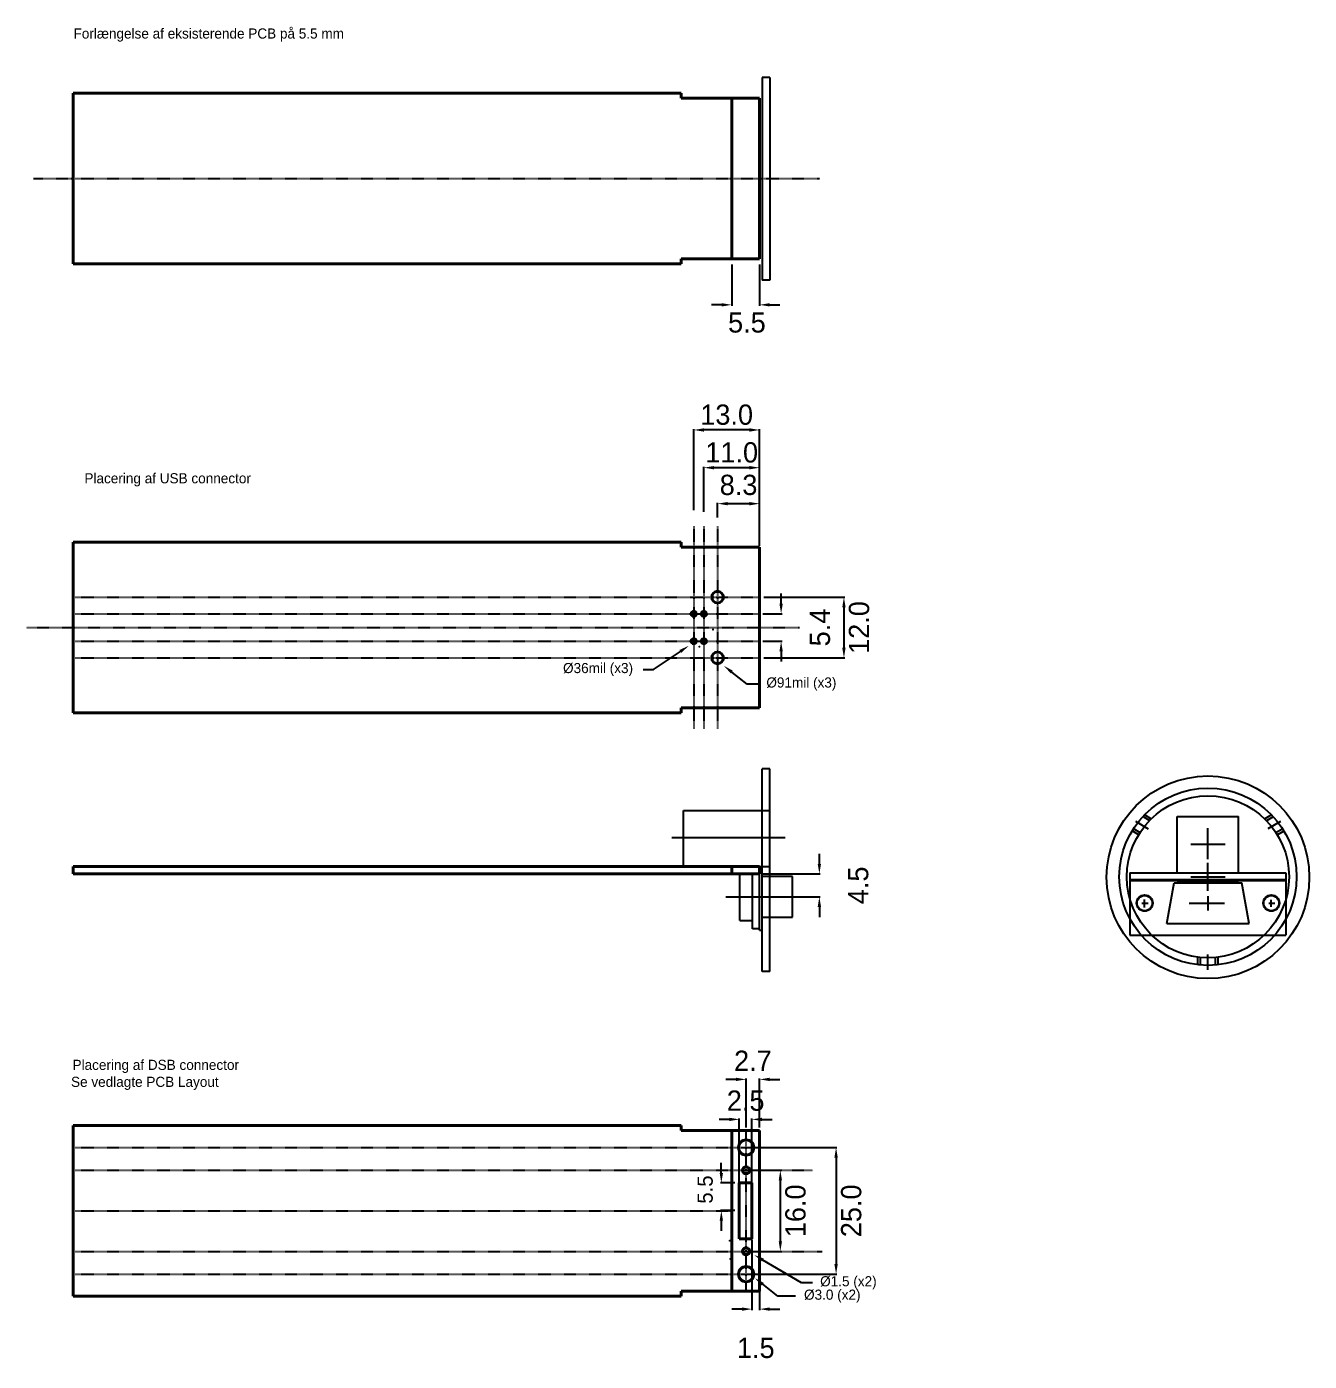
# Model space of a CAD drawing. Header units: millimetres. Extents: x 150 to 813, y 263 to 637.
# Drawn here: x 150.3 to 403.5, y 373.5 to 637 of the extents above; entities that cross this region are included whole.
import ezdxf

# ---------------------------------------------------------------- set-up
doc = ezdxf.new("R2010")
doc.units = ezdxf.units.MM
doc.linetypes.add('HIDDEN', pattern=[0.375, 0.25, -0.125])
for name, color, linetype in [('DIM', 7, 'Continuous'), ('DSUB', 40, 'Continuous'), ('HIDDEN', 40, 'HIDDEN'), ('Mekanik', 4, 'Continuous'), ('PCB_Hjælpe', 6, 'Continuous'), ('USB', 1, 'Continuous')]:
    doc.layers.add(name, color=color, linetype=linetype)
doc.layers.add('PCB', color=3, linetype='Continuous', lineweight=40)
doc.dimstyles.new('DK-audio', dxfattribs={"dimtxt": 4, "dimasz": 2, "dimexe": 0.18, "dimexo": 0.0625, "dimgap": 1, "dimtad": 2, "dimdec": 1, "dimzin": 0, "dimdsep": 46, "dimtxsty": 'Standard', "dimcen": 5, "dimadec": 1, "dimazin": 0, "dimtfac": 1, "dimtdec": 1, "dimtofl": 0, "dimtmove": 2, "dimatfit": 3, "dimfxl": 0, "dimtolj": 1, "dimtzin": 0, "dimarcsym": 0})
doc.dimstyles.get("Standard").update_dxf_attribs({"dimtxt": 0.18, "dimasz": 0.18, "dimexe": 0.18, "dimexo": 0.0625, "dimgap": 0.09, "dimtad": 0, "dimtih": 1, "dimtoh": 1, "dimdec": 4, "dimzin": 0, "dimdsep": 46, "dimtxsty": 'Standard', "dimcen": 0.09, "dimadec": 0, "dimazin": 0, "dimtfac": 1, "dimtdec": 4, "dimtofl": 0, "dimtmove": 0, "dimatfit": 3, "dimfxl": 0, "dimtolj": 1, "dimtzin": 0, "dimarcsym": 0})

# ---------------------------------------------------------------- blocks, each defined once
blk = doc.blocks.new('*D36')
at = {"layer": 'DEFPOINTS', "color": 0, "ltscale": 0.1}
for p in [(291, 421.3), (291, 408.75), (293.5, 408.75)]:
    blk.add_point(p, dxfattribs=at)
at = {"layer": 'DIM', "color": 0, "lineweight": -2, "ltscale": 0.1}
for p, q in [((289, 421.3), (287, 421.3)), ((291, 408.81), (291, 421.48)), ((293.5, 408.81), (293.5, 421.48)), ((295.5, 421.3), (297.5, 421.3))]:
    blk.add_line(p, q, dxfattribs=at)
at = {"layer": 'DIM', "color": 0, "ltscale": 0.1}
for points in [[(289, 421.63), (289, 420.97), (291, 421.3)], [(295.5, 421.63), (295.5, 420.97), (293.5, 421.3)]]:
    blk.add_solid(points, dxfattribs=at)
at = {"layer": 'DIM', "color": 0, "ltscale": 0.1, "insert": (292.25, 424.98), "char_height": 4, "attachment_point": 5}
blk.add_mtext('\\A1;2.5', dxfattribs=at)
blk = doc.blocks.new('*D37')
at = {"layer": 'DEFPOINTS', "color": 0, "ltscale": 0.1}
for p in [(293.5, 397.65), (295, 397.65), (295, 383.85)]:
    blk.add_point(p, dxfattribs=at)
at = {"layer": 'DIM', "color": 0, "lineweight": -2, "ltscale": 0.1}
for p, q in [((293.5, 397.59), (293.5, 383.67)), ((295, 397.59), (295, 383.67)), ((291.5, 383.85), (289.5, 383.85)), ((297, 383.85), (299, 383.85))]:
    blk.add_line(p, q, dxfattribs=at)
at = {"layer": 'DIM', "color": 0, "ltscale": 0.1}
for points in [[(291.5, 384.18), (291.5, 383.52), (293.5, 383.85)], [(297, 384.18), (297, 383.52), (295, 383.85)]]:
    blk.add_solid(points, dxfattribs=at)
at = {"layer": 'DIM', "color": 0, "ltscale": 0.1, "insert": (294.25, 376.17), "char_height": 4, "attachment_point": 5}
blk.add_mtext('\\A1;1.5', dxfattribs=at)
blk = doc.blocks.new('*D38')
at = {"layer": 'DEFPOINTS', "color": 0, "ltscale": 0.1}
for p in [(287.45, 408.75), (290.15, 408.75), (290.15, 403.3)]:
    blk.add_point(p, dxfattribs=at)
at = {"layer": 'DIM', "color": 0, "lineweight": -2, "ltscale": 0.1}
for p, q in [((287.45, 410.75), (287.45, 412.75)), ((290.09, 408.75), (287.27, 408.75)), ((290.09, 403.3), (287.27, 403.3)), ((287.45, 401.3), (287.45, 399.3))]:
    blk.add_line(p, q, dxfattribs=at)
at = {"layer": 'DIM', "color": 0, "ltscale": 0.1}
for points in [[(287.12, 410.75), (287.78, 410.75), (287.45, 408.75)], [(287.12, 401.3), (287.78, 401.3), (287.45, 403.3)]]:
    blk.add_solid(points, dxfattribs=at)
at = {"layer": 'DIM', "color": 0, "ltscale": 0.1, "insert": (284.27, 407.45), "char_height": 3, "attachment_point": 5, "rotation": 90}
blk.add_mtext('\\A1;5.5', dxfattribs=at)
blk = doc.blocks.new('*D39')
at = {"layer": 'DEFPOINTS', "color": 0, "ltscale": 0.1}
for p in [(295, 429.2), (292.35, 419.65), (295, 419.65)]:
    blk.add_point(p, dxfattribs=at)
at = {"layer": 'DIM', "color": 0, "lineweight": -2, "ltscale": 0.1}
for p, q in [((290.35, 429.2), (288.35, 429.2)), ((292.35, 419.71), (292.35, 429.38)), ((295, 419.71), (295, 429.38)), ((297, 429.2), (299, 429.2))]:
    blk.add_line(p, q, dxfattribs=at)
at = {"layer": 'DIM', "color": 0, "ltscale": 0.1}
for points in [[(290.35, 429.53), (290.35, 428.87), (292.35, 429.2)], [(297, 429.53), (297, 428.87), (295, 429.2)]]:
    blk.add_solid(points, dxfattribs=at)
at = {"layer": 'DIM', "color": 0, "ltscale": 0.1, "insert": (293.68, 432.88), "char_height": 4, "attachment_point": 5}
blk.add_mtext('\\A1;2.7', dxfattribs=at)
blk = doc.blocks.new('*D40')
at = {"layer": 'DEFPOINTS', "color": 0, "ltscale": 0.1}
for p in [(293.65, 415.75), (293.65, 390.75), (310.1, 390.75)]:
    blk.add_point(p, dxfattribs=at)
at = {"layer": 'DIM', "color": 0, "lineweight": -2, "ltscale": 0.1}
for p, q in [((293.71, 415.75), (310.28, 415.75)), ((310.1, 413.75), (310.1, 392.75)), ((293.71, 390.75), (310.28, 390.75))]:
    blk.add_line(p, q, dxfattribs=at)
at = {"layer": 'DIM', "color": 0, "ltscale": 0.1}
for points in [[(309.77, 413.75), (310.43, 413.75), (310.1, 415.75)], [(309.77, 392.75), (310.43, 392.75), (310.1, 390.75)]]:
    blk.add_solid(points, dxfattribs=at)
at = {"layer": 'DIM', "color": 0, "ltscale": 0.1, "insert": (313.1, 403.25), "char_height": 4, "attachment_point": 5, "rotation": 90}
blk.add_mtext('\\A1;25.0', dxfattribs=at)
blk = doc.blocks.new('*D41')
at = {"layer": 'DEFPOINTS', "color": 0, "ltscale": 0.1}
for p in [(293.05, 411.25), (299.1, 411.25), (293.05, 395.25)]:
    blk.add_point(p, dxfattribs=at)
at = {"layer": 'DIM', "color": 0, "lineweight": -2, "ltscale": 0.1}
for p, q in [((293.11, 411.25), (299.28, 411.25)), ((299.1, 397.25), (299.1, 409.25)), ((293.11, 395.25), (299.28, 395.25))]:
    blk.add_line(p, q, dxfattribs=at)
at = {"layer": 'DIM', "color": 0, "ltscale": 0.1}
for points in [[(298.77, 409.25), (299.43, 409.25), (299.1, 411.25)], [(298.77, 397.25), (299.43, 397.25), (299.1, 395.25)]]:
    blk.add_solid(points, dxfattribs=at)
at = {"layer": 'DIM', "color": 0, "ltscale": 0.1, "insert": (302.1, 403.25), "char_height": 4, "attachment_point": 5, "rotation": 90}
blk.add_mtext('\\A1;16.0', dxfattribs=at)
blk = doc.blocks.new('*D42')
at = {"layer": 'DEFPOINTS', "color": 0, "ltscale": 0.1}
for p in [(295.4, 469.75), (306.8, 469.75), (295.4, 465.25)]:
    blk.add_point(p, dxfattribs=at)
at = {"layer": 'DIM', "color": 0, "lineweight": -2, "ltscale": 0.1}
for p, q in [((306.8, 471.75), (306.8, 473.75)), ((295.46, 469.75), (306.98, 469.75)), ((295.46, 465.25), (306.98, 465.25)), ((306.8, 463.25), (306.8, 461.25))]:
    blk.add_line(p, q, dxfattribs=at)
at = {"layer": 'DIM', "color": 0, "ltscale": 0.1}
for points in [[(306.47, 471.75), (307.13, 471.75), (306.8, 469.75)], [(306.47, 463.25), (307.13, 463.25), (306.8, 465.25)]]:
    blk.add_solid(points, dxfattribs=at)
at = {"layer": 'DIM', "color": 0, "ltscale": 0.1, "insert": (314.48, 467.5), "char_height": 4, "attachment_point": 5, "rotation": 90}
blk.add_mtext('\\A1;4.5', dxfattribs=at)
blk = doc.blocks.new('*D43')
at = {"layer": 'DEFPOINTS', "color": 0, "ltscale": 0.1}
for p in [(289.5, 590.15), (295, 590.15), (295, 582.1)]:
    blk.add_point(p, dxfattribs=at)
at = {"layer": 'DIM', "color": 0, "lineweight": -2, "ltscale": 0.1}
for p, q in [((289.5, 590.09), (289.5, 581.92)), ((295, 590.09), (295, 581.92)), ((287.5, 582.1), (285.5, 582.1)), ((297, 582.1), (299, 582.1))]:
    blk.add_line(p, q, dxfattribs=at)
at = {"layer": 'DIM', "color": 0, "ltscale": 0.1}
for points in [[(287.5, 582.43), (287.5, 581.77), (289.5, 582.1)], [(297, 582.43), (297, 581.77), (295, 582.1)]]:
    blk.add_solid(points, dxfattribs=at)
at = {"layer": 'DIM', "color": 0, "ltscale": 0.1, "insert": (292.5, 578.6), "char_height": 4, "attachment_point": 5}
blk.add_mtext('\\A1;5.5', dxfattribs=at)
blk = doc.blocks.new('*D122')
at = {"layer": 'DEFPOINTS', "color": 0, "ltscale": 0.1}
for p in [(286.7, 542.85), (286.7, 540.05), (295, 534.45)]:
    blk.add_point(p, dxfattribs=at)
at = {"layer": 'DIM', "color": 0, "lineweight": -2, "ltscale": 0.1}
for p, q in [((286.7, 540.11), (286.7, 543.03)), ((293, 542.85), (288.7, 542.85)), ((295, 534.51), (295, 543.03))]:
    blk.add_line(p, q, dxfattribs=at)
at = {"layer": 'DIM', "color": 0, "ltscale": 0.1}
for points in [[(288.7, 543.18), (288.7, 542.52), (286.7, 542.85)], [(293, 543.18), (293, 542.52), (295, 542.85)]]:
    blk.add_solid(points, dxfattribs=at)
at = {"layer": 'DIM', "color": 0, "ltscale": 0.1, "insert": (290.85, 546.53), "char_height": 4, "attachment_point": 5}
blk.add_mtext('\\A1;8.3', dxfattribs=at)
blk = doc.blocks.new('*D123')
at = {"layer": 'DEFPOINTS', "color": 0, "ltscale": 0.1}
for p in [(284, 549.95), (284, 541.15), (295, 537.3)]:
    blk.add_point(p, dxfattribs=at)
at = {"layer": 'DIM', "color": 0, "lineweight": -2, "ltscale": 0.1}
for p, q in [((284, 541.21), (284, 550.13)), ((293, 549.95), (286, 549.95)), ((295, 537.36), (295, 550.13))]:
    blk.add_line(p, q, dxfattribs=at)
at = {"layer": 'DIM', "color": 0, "ltscale": 0.1}
for points in [[(286, 550.28), (286, 549.62), (284, 549.95)], [(293, 550.28), (293, 549.62), (295, 549.95)]]:
    blk.add_solid(points, dxfattribs=at)
at = {"layer": 'DIM', "color": 0, "ltscale": 0.1, "insert": (289.5, 552.95), "char_height": 4, "attachment_point": 5}
blk.add_mtext('\\A1;11.0', dxfattribs=at)
blk = doc.blocks.new('*D124')
at = {"layer": 'DEFPOINTS', "color": 0, "ltscale": 0.1}
for p in [(282, 557.4), (282, 541.5), (295, 536.7)]:
    blk.add_point(p, dxfattribs=at)
at = {"layer": 'DIM', "color": 0, "lineweight": -2, "ltscale": 0.1}
for p, q in [((282, 541.56), (282, 557.58)), ((293, 557.4), (284, 557.4)), ((295, 536.76), (295, 557.58))]:
    blk.add_line(p, q, dxfattribs=at)
at = {"layer": 'DIM', "color": 0, "ltscale": 0.1}
for points in [[(284, 557.73), (284, 557.07), (282, 557.4)], [(293, 557.73), (293, 557.07), (295, 557.4)]]:
    blk.add_solid(points, dxfattribs=at)
at = {"layer": 'DIM', "color": 0, "ltscale": 0.1, "insert": (288.5, 560.4), "char_height": 4, "attachment_point": 5}
blk.add_mtext('\\A1;13.0', dxfattribs=at)
blk = doc.blocks.new('*D125')
at = {"layer": 'DEFPOINTS', "color": 0, "ltscale": 0.1}
for p in [(295.6, 521.1), (295.6, 515.7), (299.25, 515.7)]:
    blk.add_point(p, dxfattribs=at)
at = {"layer": 'DIM', "color": 0, "lineweight": -2, "ltscale": 0.1}
for p, q in [((299.25, 523.1), (299.25, 525.1)), ((295.66, 521.1), (299.43, 521.1)), ((295.66, 515.7), (299.43, 515.7)), ((299.25, 513.7), (299.25, 511.7))]:
    blk.add_line(p, q, dxfattribs=at)
at = {"layer": 'DIM', "color": 0, "ltscale": 0.1}
for points in [[(298.92, 523.1), (299.58, 523.1), (299.25, 521.1)], [(298.92, 513.7), (299.58, 513.7), (299.25, 515.7)]]:
    blk.add_solid(points, dxfattribs=at)
at = {"layer": 'DIM', "color": 0, "ltscale": 0.1, "insert": (306.93, 518.4), "char_height": 4, "attachment_point": 5, "rotation": 90}
blk.add_mtext('\\A1;5.4', dxfattribs=at)
blk = doc.blocks.new('*D126')
at = {"layer": 'DEFPOINTS', "color": 0, "ltscale": 0.1}
for p in [(295.75, 524.4), (295.75, 512.4), (311.65, 512.4)]:
    blk.add_point(p, dxfattribs=at)
at = {"layer": 'DIM', "color": 0, "lineweight": -2, "ltscale": 0.1}
for p, q in [((295.81, 524.4), (311.83, 524.4)), ((311.65, 522.4), (311.65, 514.4)), ((295.81, 512.4), (311.83, 512.4))]:
    blk.add_line(p, q, dxfattribs=at)
at = {"layer": 'DIM', "color": 0, "ltscale": 0.1}
for points in [[(311.32, 522.4), (311.98, 522.4), (311.65, 524.4)], [(311.32, 514.4), (311.98, 514.4), (311.65, 512.4)]]:
    blk.add_solid(points, dxfattribs=at)
at = {"layer": 'DIM', "color": 0, "ltscale": 0.1, "insert": (314.65, 518.4), "char_height": 4, "attachment_point": 5, "rotation": 90}
blk.add_mtext('\\A1;12.0', dxfattribs=at)
blk = doc.blocks.new('*D130')
at = {"layer": 'DEFPOINTS', "color": 0, "ltscale": 0.1}
for p in [(278.35, 518.41), (287.95, 510.85)]:
    blk.add_point(p, dxfattribs=at)
at = {"layer": 'DIM', "color": 0, "lineweight": -2, "ltscale": 0.1}
for p, q in [((283.06, 514.63), (283.24, 514.63)), ((283.15, 514.54), (283.15, 514.72)), ((292.52, 507.25), (289.52, 509.61)), ((294.66, 507.25), (292.52, 507.25))]:
    blk.add_line(p, q, dxfattribs=at)
at = {"layer": 'DIM', "color": 0, "ltscale": 0.1}
blk.add_solid([(289.73, 509.87), (289.31, 509.35), (287.95, 510.85)], dxfattribs=at)
at = {"layer": 'DIM', "color": 0, "ltscale": 0.1, "insert": (303.25, 507.25), "char_height": 2, "attachment_point": 5}
blk.add_mtext('\\A1;Ø91mil (x3)', dxfattribs=at)
blk = doc.blocks.new('*D136')
at = {"layer": 'DEFPOINTS', "color": 0, "ltscale": 0.1}
for p in [(290.62, 521.26), (281.02, 514.8)]:
    blk.add_point(p, dxfattribs=at)
at = {"layer": 'DIM', "color": 0, "lineweight": -2, "ltscale": 0.1}
for p, q in [((285.73, 518.03), (285.91, 518.03)), ((285.82, 517.94), (285.82, 518.12)), ((274.04, 510.1), (279.36, 513.68)), ((272.04, 510.1), (274.04, 510.1))]:
    blk.add_line(p, q, dxfattribs=at)
at = {"layer": 'DIM', "color": 0, "ltscale": 0.1}
blk.add_solid([(279.18, 513.96), (279.55, 513.41), (281.02, 514.8)], dxfattribs=at)
at = {"layer": 'DIM', "color": 0, "ltscale": 0.1, "insert": (263.12, 510.1), "char_height": 2, "attachment_point": 5}
blk.add_mtext('\\A1;Ø36mil (x3)', dxfattribs=at)
blk = doc.blocks.new('*D138')
at = {"layer": 'DEFPOINTS', "color": 0, "ltscale": 0.1}
for p in [(284.45, 397.56), (294.05, 390)]:
    blk.add_point(p, dxfattribs=at)
at = {"layer": 'DIM', "color": 0, "lineweight": -2, "ltscale": 0.1}
for p, q in [((289.16, 393.78), (289.34, 393.78)), ((289.25, 393.69), (289.25, 393.87)), ((298.62, 386.4), (295.62, 388.76)), ((302.09, 386.4), (298.62, 386.4))]:
    blk.add_line(p, q, dxfattribs=at)
at = {"layer": 'DIM', "color": 0, "ltscale": 0.1}
blk.add_solid([(295.83, 389.02), (295.41, 388.5), (294.05, 390)], dxfattribs=at)
at = {"layer": 'DIM', "color": 0, "ltscale": 0.1, "insert": (309.35, 386.4), "char_height": 2, "attachment_point": 5}
blk.add_mtext('\\A1;Ø3.0 (x2)', dxfattribs=at)
blk = doc.blocks.new('*D140')
at = {"layer": 'DEFPOINTS', "color": 0, "ltscale": 0.1}
for p in [(284.35, 400.21), (293.95, 394.55)]:
    blk.add_point(p, dxfattribs=at)
at = {"layer": 'DIM', "color": 0, "lineweight": -2, "ltscale": 0.1}
for p, q in [((289.06, 397.38), (289.24, 397.38)), ((289.15, 397.29), (289.15, 397.47)), ((303.27, 389.05), (295.67, 393.53)), ((305.44, 389.05), (303.27, 389.05))]:
    blk.add_line(p, q, dxfattribs=at)
at = {"layer": 'DIM', "color": 0, "ltscale": 0.1}
blk.add_solid([(295.84, 393.82), (295.5, 393.25), (293.95, 394.55)], dxfattribs=at)
at = {"layer": 'DIM', "color": 0, "ltscale": 0.1, "insert": (312.53, 389.05), "char_height": 2, "attachment_point": 5}
blk.add_mtext('\\A1;Ø1.5 (x2)', dxfattribs=at)

msp = doc.modelspace()

# ---------------------------------------------------------------- linework, layer by layer
at = {"layer": 'DSUB', "ltscale": 0.1}
for p, q in [((291.1, 460.55), (291.1, 469.75)), ((293.6, 458.95), (293.6, 469.75)), ((295, 458.65), (295, 471.25)), ((295, 471.25), (295.5, 471.25)), ((295.5, 458.65), (295.5, 471.25)), ((301.5, 469.25), (295.5, 469.25)), ((301.5, 461.25), (301.5, 469.25)), ((368.1, 470), (398.9, 470)), ((368.1, 470), (368.1, 457.7)), ((398.9, 470), (398.9, 457.7)), ((375.35, 460), (376.8, 468)), ((376.8, 468), (390.2, 468)), ((391.65, 460), (390.2, 468)), ((379.8, 464), (386.75, 464)), ((383.5, 465.35), (383.5, 462.55)), ((295.5, 461.25), (301.5, 461.25)), ((291.1, 460.55), (293.6, 460.55)), ((295, 458.95), (293.6, 458.95)), ((295, 458.65), (295.5, 458.65)), ((375.4, 460), (391.65, 460)), ((368.1, 457.7), (398.9, 457.7))]:
    msp.add_line(p, q, dxfattribs=at)
for centre in [(371, 464), (396, 464)]:
    msp.add_circle(centre, 1.5, dxfattribs=at)
at = {"layer": 'HIDDEN', "ltscale": 0.1}
for p, q in [((151.7, 607.05), (306.9, 607.05)), ((282, 538.35), (282, 498.35)), ((284, 538.35), (284, 498.35)), ((286.7, 538.35), (286.7, 498.35)), ((159.5, 524.4), (295, 524.4)), ((159.5, 521.1), (295, 521.1)), ((150.35, 518.4), (302.85, 518.4)), ((159.5, 515.7), (295, 515.7)), ((159.5, 512.4), (295, 512.4)), ((292.35, 387.4), (292.35, 419.1)), ((159.5, 415.75), (302.7, 415.75)), ((159.5, 411.25), (305.5, 411.25)), ((159.5, 403.25), (289.5, 403.25)), ((159.5, 395.25), (307.35, 395.25)), ((159.5, 390.75), (302.7, 390.75))]:
    msp.add_line(p, q, dxfattribs=at)
at = {"layer": 'Mekanik', "ltscale": 0.1}
for p, q in [((295.5, 627), (295.5, 587)), ((297, 627), (295.5, 627)), ((297, 627), (297, 587)), ((297, 587), (295.5, 587)), ((295.5, 450.5), (295.5, 490.5)), ((297, 490.5), (295.5, 490.5)), ((297, 450.5), (297, 490.5)), ((369.2, 480.15), (371.68264, 478.68932)), ((370.6975, 481.07459), (371.96928, 480.27924)), ((371.0474, 481.44549), (372.31918, 480.65014)), ((396.01306, 481.39487), (394.72012, 480.63442)), ((396.35274, 481.01459), (395.0598, 480.25413)), ((397.8, 480.1), (395.30308, 478.657)), ((368.6, 478.25), (369.85, 477.5)), ((368.8, 478.7), (370.06435, 477.92606)), ((398.25, 478.65), (396.9, 477.85)), ((398.5, 478.2), (397.2, 477.45)), ((383.5, 466.45), (383.5, 471.95)), ((380.1, 469.2), (386.9, 469.2)), ((370.45, 464), (371.7, 464)), ((371, 463.1), (371, 464.7)), ((395.5, 464), (396.7, 464)), ((396, 463.25), (396, 464.65)), ((381.5, 451.85), (381.5, 453.35)), ((382, 451.75), (382, 453.25)), ((383.5, 450.8), (383.5, 453.85)), ((385, 451.75), (385, 453.25)), ((385.5, 451.85), (385.5, 453.35)), ((297, 450.5), (295.5, 450.5))]:
    msp.add_line(p, q, dxfattribs=at)
for centre, radius in [((383.5, 469.1), 20), ((383.5, 469.2), 17.5), ((383.5, 469.2), 16), ((371, 464), 1.6), ((396, 464), 1.6)]:
    msp.add_circle(centre, radius, dxfattribs=at)
at = {"layer": 'PCB', "ltscale": 0.1}
for p, q in [((159.5, 623.9), (279.5, 623.9)), ((159.5, 590.2), (159.5, 623.9)), ((279.5, 622.9), (279.5, 623.9)), ((279.5, 622.9), (295, 622.9)), ((289.5, 591.2), (289.5, 622.9)), ((295, 591.2), (295, 622.9)), ((159.5, 590.2), (279.5, 590.2)), ((279.5, 590.2), (279.5, 591.2)), ((279.5, 591.2), (295, 591.2)), ((159.5, 535.25), (279.5, 535.25)), ((159.5, 501.55), (159.5, 535.25)), ((279.5, 534.25), (279.5, 535.25)), ((279.5, 534.25), (295, 534.25)), ((295, 502.55), (295, 534.25)), ((159.5, 501.55), (279.5, 501.55)), ((279.5, 502.55), (295, 502.55)), ((279.5, 501.55), (279.5, 502.55)), ((159.5, 471.25), (295, 471.25)), ((159.5, 469.75), (159.5, 471.25)), ((159.5, 469.75), (295, 469.75)), ((289.5, 469.75), (289.5, 471.25)), ((295, 469.75), (295, 471.25)), ((368.1, 468.5), (398.9, 468.5)), ((159.5, 420.1), (279.5, 420.1)), ((159.5, 386.4), (159.5, 420.1)), ((279.5, 419.1), (279.5, 420.1)), ((279.5, 419.1), (295, 419.1)), ((289.5, 387.4), (289.5, 419.1)), ((295, 387.4), (295, 419.1)), ((291, 397.75), (291, 408.75)), ((291, 408.75), (293.5, 408.75)), ((293.5, 397.75), (293.5, 408.75)), ((293.5, 397.75), (291, 397.75)), ((279.5, 387.4), (295, 387.4)), ((279.5, 386.4), (279.5, 387.4)), ((159.5, 386.4), (279.5, 386.4))]:
    msp.add_line(p, q, dxfattribs=at)
for centre, radius in [((286.7, 524.4), 1.15), ((282, 521.1), 0.5), ((284, 521.1), 0.5), ((282, 515.7), 0.5), ((284, 515.7), 0.5), ((286.7, 512.4), 1.15), ((292.35, 415.75), 1.5), ((292.35, 411.25), 0.7), ((292.35, 395.25), 0.7), ((292.35, 390.75), 1.5)]:
    msp.add_circle(centre, radius, dxfattribs=at)
at = {"layer": 'PCB_Hjælpe', "ltscale": 0.1}
for p, q in [((277.65, 476.95), (300.05, 476.95)), ((288.35, 465.25), (302.55, 465.25))]:
    msp.add_line(p, q, dxfattribs=at)
at = {"layer": 'USB', "ltscale": 0.1}
for p, q in [((280, 471.25), (280, 482.25)), ((280, 482.25), (297, 482.25)), ((297, 471.25), (297, 482.25)), ((377.45, 470), (377.45, 481.1)), ((377.45, 481.1), (389.55, 481.1)), ((389.55, 470), (389.55, 481.1)), ((383.5, 472.7), (383.5, 478.8)), ((380.1, 475.65), (386.9, 475.65)), ((280, 471.25), (297, 471.25)), ((377.45, 468.4), (389.55, 468.4))]:
    msp.add_line(p, q, dxfattribs=at)

# ---------------------------------------------------------------- texts
at = {"layer": 'DIM'}
for s, p in [('Forlængelse af eksisterende PCB på 5.5 mm', (159.6, 634.66667)), ('Placering af USB connector', (161.75, 546.86667)), ('Placering af DSB connector', (159.4, 431.06667)), ('Se vedlagte PCB Layout', (159.1, 427.71667))]:
    msp.add_text(s, height=2, dxfattribs=at).set_placement(p)

# ---------------------------------------------------------------- dimensions: what is measured, and where the dimension line sits
at = {"layer": 'DIM', "ltscale": 0.1}
dim = msp.add_linear_dim(base=(295, 582.1), p1=(289.5, 590.15), p2=(295, 590.15), dimstyle='DK-audio', dxfattribs=at)
dim.commit()
dim.dimension.update_dxf_attribs({"geometry": '*D43', "text_midpoint": (292.5, 578.6), "dimtype": 160})
for base, p1, p2, picture, middle in [((282, 557.4), (295, 536.7), (282, 541.5), '*D124', (288.5, 560.4)), ((284, 549.95), (295, 537.3), (284, 541.15), '*D123', (289.5, 552.95)), ((286.7, 542.85), (295, 534.45), (286.7, 540.05), '*D122', (290.85, 546.53)), ((295, 429.2), (292.35, 419.65), (295, 419.65), '*D39', (293.675, 432.88)), ((291, 421.3), (293.5, 408.75), (291, 408.75), '*D36', (292.25, 424.98))]:
    dim = msp.add_linear_dim(base=base, p1=p1, p2=p2, dimstyle='DK-audio', dxfattribs=at)
    dim.commit()
    dim.dimension.update_dxf_attribs({"geometry": picture, "text_midpoint": middle})
for base, p1, p2, picture, middle in [((299.25, 515.7), (295.6, 521.1), (295.6, 515.7), '*D125', (306.93, 518.4)), ((311.65, 512.4), (295.75, 524.4), (295.75, 512.4), '*D126', (314.65, 518.4)), ((310.1, 390.75), (293.65, 415.75), (293.65, 390.75), '*D40', (313.1, 403.25)), ((299.1, 411.25), (293.05, 395.25), (293.05, 411.25), '*D41', (302.1, 403.25))]:
    dim = msp.add_linear_dim(base=base, p1=p1, p2=p2, angle=90, dimstyle='DK-audio', dxfattribs=at)
    dim.commit()
    dim.dimension.update_dxf_attribs({"geometry": picture, "text_midpoint": middle})
at = {"layer": 'DIM', "ltscale": 0.35}
for p1, p2, text, picture, middle in [((290.62144, 521.26285), (281.02144, 514.8), 'Ø36mil (x3)', '*D136', (263.11667, 510.1)), ((278.35, 518.41285), (287.95, 510.85), 'Ø91mil (x3)', '*D130', (303.24996, 507.25)), ((284.35, 400.21285), (293.95, 394.55), 'Ø1.5 (x2)', '*D140', (312.53059, 389.05)), ((284.45, 397.56285), (294.05, 390), 'Ø3.0 (x2)', '*D138', (309.34996, 386.4))]:
    dim = msp.add_diameter_dim_2p(p1=p1, p2=p2, text=text, dimstyle='Standard', override={"dimtxt": 2, "dimasz": 2, "dimdec": 1, "dimlfac": -1, "dimtfac": 2}, dxfattribs=at)
    dim.commit()
    dim.dimension.update_dxf_attribs({"geometry": picture, "text_midpoint": middle, "dimtype": 163})
at = {"layer": 'DIM', "ltscale": 0.1}
for p1, p2, distance, picture, middle in [((295.4, 465.25), (295.4, 469.75), -11.4, '*D42', (314.48, 467.5)), ((293.5, 397.65), (295, 397.65), -13.8, '*D37', (294.25, 376.17))]:
    dim = msp.add_aligned_dim(p1=p1, p2=p2, distance=distance, dimstyle='DK-audio', dxfattribs=at)
    dim.commit()
    dim.dimension.update_dxf_attribs({"geometry": picture, "text_midpoint": middle})
dim = msp.add_linear_dim(base=(287.45, 408.75), p1=(290.15, 403.3), p2=(290.15, 408.75), angle=90, dimstyle='DK-audio', override={"dimtxt": 3}, dxfattribs=at)
dim.commit()
dim.dimension.update_dxf_attribs({"geometry": '*D38', "text_midpoint": (284.27, 407.45), "dimtype": 160})

doc.saveas('drawing.dxf')
